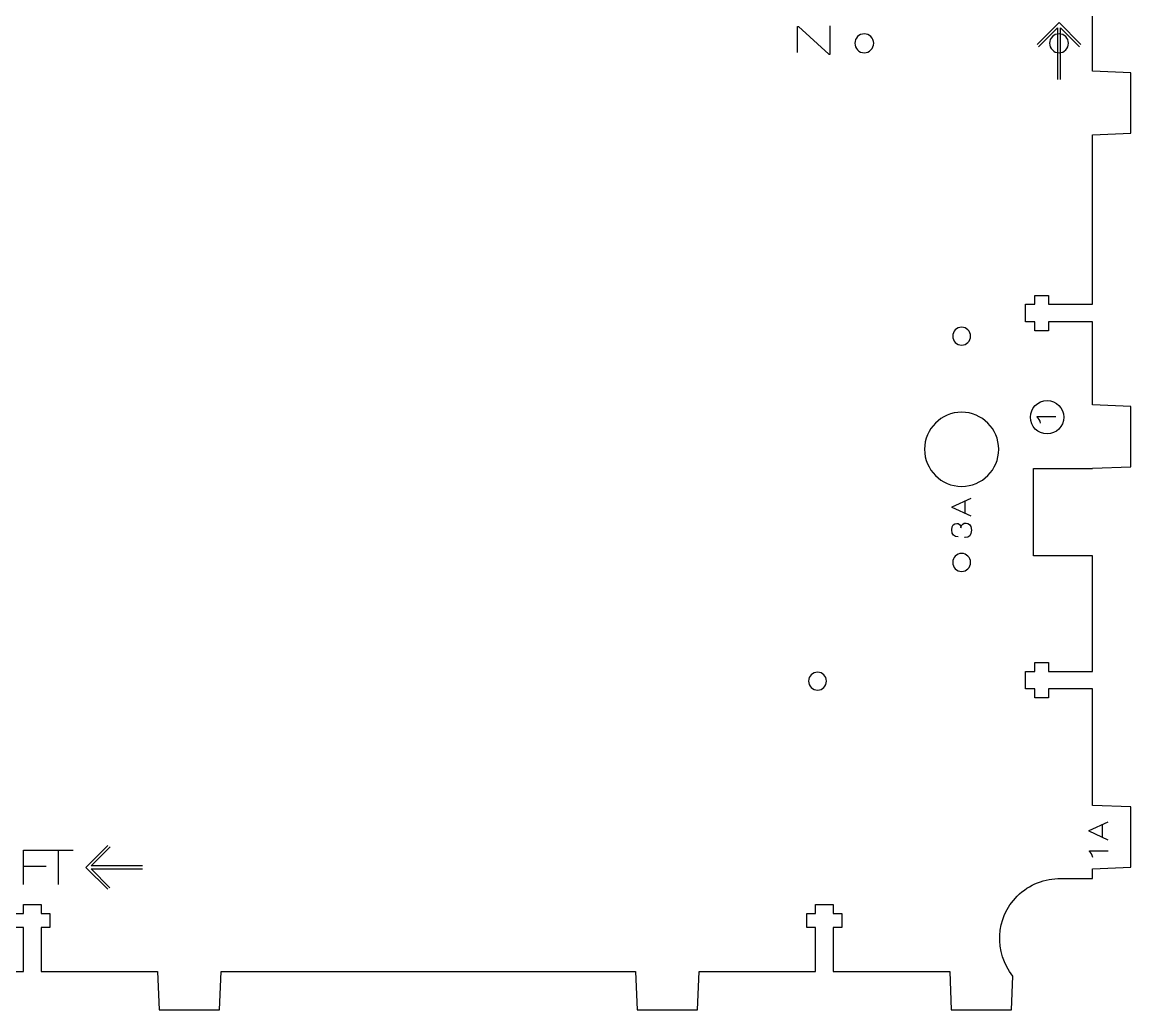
# Model space of a CAD drawing. Header units: millimetres. Extents: x -336 to 378, y -580 to 628.
# Drawn here: x 200.7 to 377.2, y 289.1 to 446.2 of the extents above; entities that cross this region are included whole.
import ezdxf

# ---------------------------------------------------------------- set-up
doc = ezdxf.new("R2010")
doc.units = ezdxf.units.MM
doc.layers.add('Cuts', color=1, linetype='Continuous', lineweight=25, true_color=0xff0000)
doc.layers.add('Text', color=5, linetype='Continuous', lineweight=25, true_color=0x0000ff)

msp = doc.modelspace()

# ---------------------------------------------------------------- linework, layer by layer
at = {"layer": 'Cuts', "color": 1, "lineweight": 25, "true_color": 0xff0000}
for points in [[(366.06, 309.94), (371.12, 309.94), (371.12, 311.5), (377.21, 311.75), (377.21, 321.35), (371.12, 321.6), (371.12, 340.12), (364.11, 340.12), (364.11, 338.72), (361.91, 338.72), (361.91, 340.12), (360.46, 340.12), (360.46, 342.92), (361.91, 342.92), (361.91, 344.32), (364.11, 344.32), (364.11, 342.92), (371.12, 342.92), (371.12, 361.27), (361.73, 361.27), (361.73, 375.17), (371.12, 375.17), (371.12, 375.22), (377.21, 375.47), (377.21, 385.07), (371.12, 385.32), (371.12, 398.51), (364.11, 398.51), (364.11, 397.11), (361.91, 397.11), (361.91, 398.51), (360.46, 398.51), (360.46, 401.31), (361.91, 401.31), (361.91, 402.71), (364.11, 402.71), (364.11, 401.31), (371.12, 401.31), (371.12, 428.29), (377.21, 428.54), (377.21, 438.14), (371.12, 438.39), (371.12, 478.29)], [(199.55, 304.38), (200.95, 304.38), (200.95, 305.83), (203.75, 305.83), (203.75, 304.38), (205.15, 304.38), (205.15, 302.18), (203.75, 302.18), (203.75, 295.16), (222.29, 295.16), (222.54, 289.07), (232.14, 289.07), (232.39, 295.16), (298.38, 295.16), (298.63, 289.07), (308.23, 289.07), (308.48, 295.16), (327.03, 295.16), (327.03, 302.18), (325.63, 302.18), (325.63, 304.38), (327.03, 304.38), (327.03, 305.83), (329.83, 305.83), (329.83, 304.38), (331.23, 304.38), (331.23, 302.18), (329.83, 302.18), (329.83, 295.16), (348.38, 295.16), (348.63, 289.07), (358.23, 289.07), (358.45, 294.44)], [(182.38, 295.16), (200.95, 295.16), (200.95, 302.18), (199.55, 302.18)]]:
    msp.add_lwpolyline(points, dxfattribs=at)
for points in [[(334.78, 444.33), (333.95, 444.33), (333.28, 443.66), (333.28, 442.83)], [(336.28, 442.83), (336.28, 443.66), (335.61, 444.33), (334.78, 444.33)], [(365.78, 444.33), (364.95, 444.33), (364.28, 443.66), (364.28, 442.83)], [(367.28, 442.83), (367.28, 443.66), (366.61, 444.33), (365.78, 444.33)], [(333.28, 442.83), (333.28, 442), (333.95, 441.33), (334.78, 441.33)], [(334.78, 441.33), (335.61, 441.33), (336.28, 442), (336.28, 442.83)], [(364.28, 442.83), (364.28, 442), (364.95, 441.33), (365.78, 441.33)], [(365.78, 441.33), (366.61, 441.33), (367.28, 442), (367.28, 442.83)], [(350.28, 397.67), (349.49, 397.67), (348.86, 397.03), (348.86, 396.24)], [(351.71, 396.24), (351.71, 397.03), (351.07, 397.67), (350.28, 397.67)], [(348.86, 396.24), (348.86, 395.46), (349.49, 394.82), (350.28, 394.82)], [(350.28, 394.82), (351.07, 394.82), (351.71, 395.46), (351.71, 396.24)], [(350.28, 384.14), (347.02, 384.14), (344.38, 381.5), (344.38, 378.24)], [(356.18, 378.24), (356.18, 381.5), (353.54, 384.14), (350.28, 384.14)], [(344.38, 378.24), (344.38, 374.99), (347.02, 372.34), (350.28, 372.34)], [(350.28, 372.34), (353.54, 372.34), (356.18, 374.99), (356.18, 378.24)], [(350.28, 361.67), (349.49, 361.67), (348.86, 361.03), (348.86, 360.24)], [(348.86, 360.24), (348.86, 359.46), (349.49, 358.82), (350.28, 358.82)], [(351.71, 360.24), (351.71, 361.03), (351.07, 361.67), (350.28, 361.67)], [(350.28, 358.82), (351.07, 358.82), (351.71, 359.46), (351.71, 360.24)], [(327.35, 342.79), (326.56, 342.79), (325.92, 342.15), (325.92, 341.37)], [(328.77, 341.37), (328.77, 342.15), (328.14, 342.79), (327.35, 342.79)], [(325.92, 341.37), (325.92, 340.58), (326.56, 339.94), (327.35, 339.94)], [(327.35, 339.94), (328.14, 339.94), (328.77, 340.58), (328.77, 341.37)], [(359.13, 307.16), (361.04, 309.07), (363.56, 309.99), (366.06, 309.94)], [(358.45, 294.44), (355.43, 298.18), (355.65, 303.68), (359.13, 307.16)]]:
    msp.add_open_spline(points, degree=3, dxfattribs=at)
at = {"layer": 'Text', "color": 5, "lineweight": 25, "true_color": 0x0000ff}
for points in [[(324.14, 441.38), (324.14, 445.51), (324.31, 445.51), (329.14, 441.13), (329.35, 441.13), (329.35, 445.6)], [(362.3, 442.65), (365.78, 446.13), (369.26, 442.65)], [(362.54, 442.28), (365.53, 445.27), (365.53, 437.1)], [(366.03, 437.1), (366.03, 445.27), (369.03, 442.27)], [(362.3, 383.34), (362.3, 383.45), (365.28, 383.45)], [(351.79, 367.59), (348.77, 368.98), (348.77, 369.09), (351.79, 370.48)], [(350.79, 370.02), (350.79, 368.04)], [(350.18, 365.74), (350.18, 365.74)], [(373.62, 316.08), (370.6, 317.47), (370.6, 317.58), (373.62, 318.96)], [(372.63, 318.5), (372.63, 316.53)], [(200.95, 309.01), (200.95, 314.45), (204.77, 314.45)], [(204.17, 314.45), (208.87, 314.45)], [(206.53, 309.01), (206.53, 314.45)], [(214.35, 308.25), (210.87, 311.73), (214.35, 315.21)], [(219.9, 311.98), (211.73, 311.98), (214.73, 314.98)], [(370.62, 314.25), (370.62, 314.36), (373.6, 314.36)], [(200.95, 311.92), (204.54, 311.92)], [(214.72, 308.49), (211.73, 311.48), (219.9, 311.48)]]:
    msp.add_lwpolyline(points, dxfattribs=at)
for points in [[(361.23, 383.35), (361.23, 384.81), (362.42, 386), (363.89, 386)], [(363.89, 386), (365.35, 386), (366.54, 384.81), (366.54, 383.35)], [(363.89, 380.69), (362.42, 380.69), (361.23, 381.88), (361.23, 383.35)], [(362.86, 382.4), (362.75, 382.85), (362.51, 383.16), (362.3, 383.34)], [(366.54, 383.35), (366.54, 381.88), (365.35, 380.69), (363.89, 380.69)], [(348.72, 365.43), (348.72, 366.14), (349.05, 366.45), (349.51, 366.45)], [(349.73, 364.3), (349.11, 364.33), (348.72, 364.59), (348.72, 365.43)], [(349.51, 366.45), (349.8, 366.45), (350.12, 366.28), (350.18, 365.74)], [(350.18, 365.74), (350.25, 366.32), (350.58, 366.51), (350.98, 366.51)], [(351.84, 365.36), (351.84, 364.58), (351.45, 364.21), (350.86, 364.21)], [(350.98, 366.51), (351.31, 366.51), (351.84, 366.3), (351.84, 365.36)], [(350.86, 364.21), (350.83, 364.21), (350.8, 364.22), (350.76, 364.22)], [(371.19, 313.31), (371.07, 313.76), (370.83, 314.07), (370.62, 314.25)]]:
    msp.add_open_spline(points, degree=3, dxfattribs=at)

doc.saveas('drawing.dxf')
